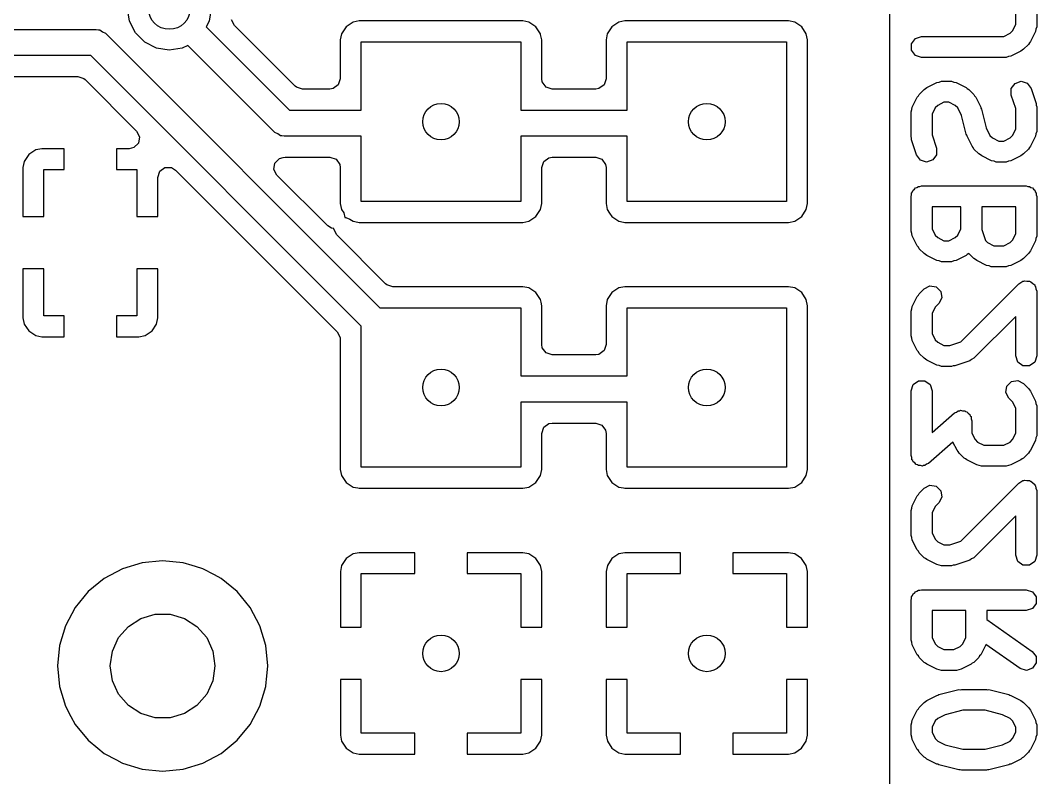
# Model space of a CAD drawing. Extents: x -0.18 to 1.38, y -0.18 to 0.98.
# Drawn here: x 0.9911 to 1.3735, y 0.1538 to 0.4387 of the extents above; entities that cross this region are included whole.
import ezdxf

# ---------------------------------------------------------------- set-up
doc = ezdxf.new("R2010")
doc.units = 0
doc.header["$MEASUREMENT"] = 0
doc.layers.add('BLACK', color=7, linetype='CONTINUOUS')

msp = doc.modelspace()

# ---------------------------------------------------------------- linework, layer by layer
at = {"layer": 'BLACK', "linetype": 'CONTINUOUS'}
for p, q in [((1.31817, 0.72187), (1.31817, 0.07375)), ((1.37351, 0.44367), (1.37351, 0.43617)), ((1.03223, 0.4383), (1.03146, 0.44316)), ((1.06295, 0.44316), (1.06218, 0.4383)), ((1.36564, 0.4371), (1.36564, 0.44274)), ((1.03446, 0.43391), (1.03223, 0.4383)), ((1.06218, 0.4383), (1.06112, 0.43621)), ((1.06112, 0.43621), (1.0924, 0.40492)), ((1.07174, 0.43675), (1.07065, 0.43889)), ((1.08355, 0.42494), (1.07174, 0.43675)), ((1.11372, 0.43624), (1.11197, 0.43363)), ((1.11633, 0.43799), (1.11372, 0.43624)), ((1.11372, 0.43624), (1.11372, 0.43624)), ((1.11863, 0.43844), (1.11633, 0.43799)), ((1.11633, 0.43799), (1.11633, 0.43799)), ((1.18019, 0.43844), (1.11863, 0.43844)), ((1.11863, 0.43844), (1.11863, 0.43844)), ((1.11863, 0.43844), (1.11863, 0.43844)), ((1.18249, 0.43799), (1.18019, 0.43844)), ((1.18019, 0.43844), (1.18019, 0.43844)), ((1.1851, 0.43624), (1.18249, 0.43799)), ((1.18249, 0.43799), (1.18249, 0.43799)), ((1.18249, 0.43799), (1.18249, 0.43799)), ((1.18249, 0.43799), (1.18249, 0.43799)), ((1.18685, 0.43363), (1.1851, 0.43624)), ((1.1851, 0.43624), (1.1851, 0.43624)), ((1.21372, 0.43624), (1.21197, 0.43363)), ((1.21633, 0.43799), (1.21372, 0.43624)), ((1.21372, 0.43624), (1.21372, 0.43624)), ((1.21863, 0.43844), (1.21633, 0.43799)), ((1.21633, 0.43799), (1.21633, 0.43799)), ((1.28019, 0.43844), (1.21863, 0.43844)), ((1.21863, 0.43844), (1.21863, 0.43844)), ((1.21863, 0.43844), (1.21863, 0.43844)), ((1.28249, 0.43799), (1.28019, 0.43844)), ((1.28019, 0.43844), (1.28019, 0.43844)), ((1.2851, 0.43624), (1.28249, 0.43799)), ((1.28249, 0.43799), (1.28249, 0.43799)), ((1.28249, 0.43799), (1.28249, 0.43799)), ((1.28249, 0.43799), (1.28249, 0.43799)), ((1.28685, 0.43363), (1.2851, 0.43624)), ((1.2851, 0.43624), (1.2851, 0.43624)), ((1.36447, 0.43475), (1.36564, 0.4371)), ((1.37351, 0.43617), (1.37323, 0.43531)), ((0.86506, 0.43524), (1.01969, 0.43524)), ((1.01969, 0.43524), (1.02055, 0.43511)), ((1.02055, 0.43511), (1.02073, 0.43512)), ((1.02073, 0.43512), (1.02083, 0.43507)), ((1.02083, 0.43507), (1.02107, 0.43504)), ((1.02107, 0.43504), (1.0221, 0.43438)), ((1.0221, 0.43438), (1.02316, 0.43379)), ((1.02316, 0.43379), (1.12641, 0.33055)), ((1.03795, 0.43042), (1.03446, 0.43391)), ((1.11197, 0.43363), (1.11152, 0.43133)), ((1.11197, 0.43363), (1.11197, 0.43363)), ((1.18689, 0.4334), (1.18685, 0.43363)), ((1.1873, 0.43133), (1.18689, 0.4334)), ((1.21197, 0.43363), (1.21152, 0.43133)), ((1.21197, 0.43363), (1.21197, 0.43363)), ((1.2873, 0.43133), (1.28685, 0.43363)), ((1.32789, 0.43186), (1.33021, 0.43261)), ((1.33021, 0.43261), (1.36115, 0.43261)), ((1.36115, 0.43261), (1.36349, 0.43378)), ((1.36349, 0.43378), (1.36447, 0.43475)), ((1.3731, 0.43441), (1.37122, 0.43066)), ((1.37323, 0.43531), (1.3731, 0.43441)), ((1.04234, 0.42819), (1.03795, 0.43042)), ((1.05416, 0.42925), (1.05207, 0.42819)), ((1.08689, 0.39652), (1.05416, 0.42925)), ((1.11152, 0.43133), (1.11152, 0.43133)), ((1.11152, 0.43133), (1.11152, 0.41671)), ((1.11941, 0.40492), (1.11941, 0.43055)), ((1.11941, 0.43055), (1.17941, 0.43055)), ((1.17941, 0.43055), (1.17941, 0.40492)), ((1.1873, 0.41671), (1.1873, 0.43133)), ((1.1873, 0.43133), (1.1873, 0.43133)), ((1.21152, 0.43133), (1.21152, 0.43133)), ((1.21152, 0.43133), (1.21152, 0.41671)), ((1.21941, 0.40492), (1.21941, 0.43055)), ((1.21941, 0.43055), (1.27941, 0.43055)), ((1.27941, 0.43055), (1.27941, 0.37055)), ((1.2873, 0.36977), (1.2873, 0.43133)), ((1.32646, 0.42989), (1.32789, 0.43186)), ((1.32646, 0.42746), (1.32646, 0.42989)), ((1.37048, 0.42964), (1.36861, 0.42776)), ((1.37077, 0.43021), (1.37048, 0.42964)), ((1.37122, 0.43066), (1.37077, 0.43021)), ((1.01765, 0.42539), (0.85128, 0.42539)), ((1.11941, 0.32363), (1.01765, 0.42539)), ((1.0472, 0.42741), (1.04234, 0.42819)), ((1.05207, 0.42819), (1.0472, 0.42741)), ((1.09453, 0.41396), (1.08355, 0.42494)), ((1.32789, 0.42549), (1.32646, 0.42746)), ((1.33021, 0.42474), (1.32789, 0.42549)), ((1.36208, 0.42474), (1.33021, 0.42474)), ((1.36294, 0.42502), (1.36208, 0.42474)), ((1.36384, 0.42515), (1.36294, 0.42502)), ((1.36759, 0.42703), (1.36384, 0.42515)), ((1.36804, 0.42747), (1.36759, 0.42703)), ((1.36861, 0.42776), (1.36804, 0.42747)), ((0.97991, 0.4175), (1.01276, 0.4175)), ((1.01276, 0.4175), (1.01505, 0.41676)), ((1.01505, 0.41676), (1.01552, 0.41636)), ((1.01552, 0.41636), (1.03485, 0.39703)), ((1.095, 0.41356), (1.09453, 0.41396)), ((1.09729, 0.41281), (1.095, 0.41356)), ((1.10882, 0.41301), (1.10762, 0.41281)), ((1.11077, 0.41442), (1.10882, 0.41301)), ((1.11152, 0.41671), (1.11077, 0.41442)), ((1.18749, 0.41551), (1.1873, 0.41671)), ((1.18891, 0.41356), (1.18749, 0.41551)), ((1.1912, 0.41281), (1.18891, 0.41356)), ((1.20882, 0.41301), (1.20762, 0.41281)), ((1.21077, 0.41442), (1.20882, 0.41301)), ((1.21152, 0.41671), (1.21077, 0.41442)), ((1.33117, 0.41271), (1.33174, 0.413)), ((1.33174, 0.413), (1.33219, 0.41345)), ((1.33219, 0.41345), (1.33594, 0.41532)), ((1.33594, 0.41532), (1.33684, 0.41546)), ((1.33684, 0.41546), (1.3377, 0.41574)), ((1.3377, 0.41574), (1.34145, 0.41574)), ((1.34145, 0.41574), (1.34232, 0.41546)), ((1.34232, 0.41546), (1.34321, 0.41532)), ((1.34321, 0.41532), (1.34696, 0.41345)), ((1.34696, 0.41345), (1.34742, 0.413)), ((1.34742, 0.413), (1.34799, 0.41271)), ((1.36395, 0.41299), (1.36536, 0.41497)), ((1.36397, 0.41056), (1.36395, 0.41299)), ((1.36536, 0.41497), (1.36767, 0.41574)), ((1.36767, 0.41574), (1.36999, 0.415)), ((1.36999, 0.415), (1.37144, 0.41304)), ((1.37144, 0.41304), (1.37331, 0.40742)), ((1.10762, 0.41281), (1.09729, 0.41281)), ((1.20762, 0.41281), (1.1912, 0.41281)), ((1.32668, 0.40606), (1.32856, 0.40981)), ((1.32856, 0.40981), (1.32901, 0.41027)), ((1.32901, 0.41027), (1.3293, 0.41083)), ((1.3293, 0.41083), (1.33117, 0.41271)), ((1.34799, 0.41271), (1.34986, 0.41083)), ((1.34986, 0.41083), (1.35015, 0.41027)), ((1.35015, 0.41027), (1.3506, 0.40981)), ((1.3506, 0.40981), (1.35247, 0.40606)), ((1.36564, 0.40554), (1.36397, 0.41056)), ((1.32655, 0.40516), (1.32668, 0.40606)), ((1.33532, 0.40572), (1.33414, 0.40337)), ((1.33629, 0.40669), (1.33532, 0.40572)), ((1.33863, 0.40786), (1.33629, 0.40669)), ((1.34052, 0.40786), (1.33863, 0.40786)), ((1.34287, 0.40669), (1.34052, 0.40786)), ((1.34384, 0.40572), (1.34287, 0.40669)), ((1.34524, 0.40293), (1.34384, 0.40572)), ((1.35247, 0.40606), (1.35254, 0.40563)), ((1.35254, 0.40563), (1.35277, 0.40526)), ((1.36564, 0.39773), (1.36564, 0.40554)), ((1.37331, 0.40742), (1.37332, 0.40678)), ((1.37332, 0.40678), (1.37351, 0.40618)), ((1.37351, 0.40618), (1.37351, 0.3968)), ((1.0924, 0.40492), (1.11941, 0.40492)), ((1.17941, 0.40492), (1.21941, 0.40492)), ((1.32627, 0.4043), (1.32655, 0.40516)), ((1.32627, 0.39493), (1.32627, 0.4043)), ((1.33414, 0.40337), (1.33414, 0.39557)), ((1.34701, 0.39585), (1.34524, 0.40293)), ((1.35277, 0.40526), (1.35454, 0.39818)), ((1.35454, 0.39818), (1.35594, 0.39538)), ((1.36447, 0.39538), (1.36564, 0.39773)), ((1.03485, 0.39703), (1.03594, 0.39488)), ((1.03594, 0.39488), (1.03557, 0.3925)), ((1.08796, 0.39594), (1.08689, 0.39652)), ((1.08898, 0.39528), (1.08796, 0.39594)), ((1.08923, 0.39524), (1.08898, 0.39528)), ((1.08932, 0.39519), (1.08923, 0.39524)), ((1.0895, 0.3952), (1.08932, 0.39519)), ((1.09037, 0.39508), (1.0895, 0.3952)), ((1.11941, 0.39508), (1.09037, 0.39508)), ((1.11941, 0.37055), (1.11941, 0.39508)), ((1.21941, 0.39508), (1.17941, 0.39508)), ((1.17941, 0.39508), (1.17941, 0.37055)), ((1.21941, 0.37055), (1.21941, 0.39508)), ((1.32647, 0.39432), (1.32627, 0.39493)), ((1.32647, 0.39368), (1.32647, 0.39432)), ((1.33414, 0.39557), (1.33582, 0.39055)), ((1.34724, 0.39548), (1.34701, 0.39585)), ((1.34731, 0.39504), (1.34724, 0.39548)), ((1.34918, 0.39129), (1.34731, 0.39504)), ((1.35594, 0.39538), (1.35691, 0.39441)), ((1.35691, 0.39441), (1.35926, 0.39324)), ((1.36115, 0.39324), (1.36349, 0.39441)), ((1.36349, 0.39441), (1.36447, 0.39538)), ((1.3731, 0.39504), (1.37122, 0.39129)), ((1.37323, 0.39594), (1.3731, 0.39504)), ((1.37351, 0.3968), (1.37323, 0.39594)), ((0.99922, 0.39037), (0.99693, 0.38992)), ((1.00766, 0.39037), (0.99922, 0.39037)), ((1.00766, 0.3825), (1.00766, 0.39037)), ((1.00766, 0.39037), (1.00766, 0.39037)), ((1.03209, 0.39037), (1.02734, 0.39037)), ((1.02734, 0.39037), (1.02734, 0.39037)), ((1.02734, 0.39037), (1.02734, 0.3825)), ((1.03386, 0.3908), (1.03209, 0.39037)), ((1.03557, 0.3925), (1.03386, 0.3908)), ((1.32835, 0.38806), (1.32647, 0.39368)), ((1.33582, 0.39055), (1.33583, 0.38811)), ((1.34963, 0.39084), (1.34918, 0.39129)), ((1.34992, 0.39027), (1.34963, 0.39084)), ((1.35179, 0.38839), (1.34992, 0.39027)), ((1.35926, 0.39324), (1.36115, 0.39324)), ((1.37048, 0.39027), (1.36861, 0.38839)), ((1.37077, 0.39084), (1.37048, 0.39027)), ((1.37122, 0.39129), (1.37077, 0.39084)), ((0.99432, 0.38818), (0.99258, 0.38557)), ((0.99693, 0.38992), (0.99432, 0.38818)), ((0.99432, 0.38818), (0.99432, 0.38818)), ((1.08694, 0.385), (1.08864, 0.3867)), ((1.08864, 0.3867), (1.09007, 0.38711)), ((1.09007, 0.38711), (1.09084, 0.38718)), ((1.09084, 0.38718), (1.09101, 0.38719)), ((1.09101, 0.38719), (1.10762, 0.38719)), ((1.10762, 0.38719), (1.10991, 0.38644)), ((1.10991, 0.38644), (1.11132, 0.38449)), ((1.18805, 0.38558), (1.19, 0.38699)), ((1.19, 0.38699), (1.1912, 0.38719)), ((1.1912, 0.38719), (1.20762, 0.38719)), ((1.20762, 0.38719), (1.20991, 0.38644)), ((1.20991, 0.38644), (1.21132, 0.38449)), ((1.32979, 0.3861), (1.32835, 0.38806)), ((1.33583, 0.38811), (1.33442, 0.38614)), ((1.35236, 0.3881), (1.35179, 0.38839)), ((1.35282, 0.38766), (1.35236, 0.3881)), ((1.35657, 0.38578), (1.35282, 0.38766)), ((1.36759, 0.38766), (1.36384, 0.38578)), ((1.36804, 0.3881), (1.36759, 0.38766)), ((1.36861, 0.38839), (1.36804, 0.3881)), ((0.99258, 0.38557), (0.99213, 0.38328)), ((0.99213, 0.38328), (0.99213, 0.36484)), ((1, 0.36484), (1, 0.3825)), ((1, 0.3825), (1.00766, 0.3825)), ((1.02734, 0.3825), (1.035, 0.3825)), ((1.035, 0.3825), (1.035, 0.36484)), ((1.04362, 0.38188), (1.04557, 0.3833)), ((1.04557, 0.3833), (1.04798, 0.3833)), ((1.04798, 0.3833), (1.04953, 0.38235)), ((1.08656, 0.38262), (1.08694, 0.385)), ((1.08765, 0.38047), (1.08656, 0.38262)), ((1.11132, 0.38449), (1.11152, 0.38329)), ((1.11152, 0.38329), (1.11152, 0.36977)), ((1.1873, 0.38329), (1.18805, 0.38558)), ((1.1873, 0.36977), (1.1873, 0.38329)), ((1.21132, 0.38449), (1.21152, 0.38329)), ((1.21152, 0.38329), (1.21152, 0.36977)), ((1.33211, 0.38537), (1.32979, 0.3861)), ((1.33442, 0.38614), (1.33211, 0.38537)), ((1.35746, 0.38565), (1.35657, 0.38578)), ((1.35833, 0.38537), (1.35746, 0.38565)), ((1.36208, 0.38537), (1.35833, 0.38537)), ((1.36294, 0.38565), (1.36208, 0.38537)), ((1.36384, 0.38578), (1.36294, 0.38565)), ((1.04287, 0.37959), (1.04362, 0.38188)), ((1.04287, 0.36484), (1.04287, 0.37959)), ((1.04953, 0.38235), (1.11037, 0.3215)), ((1.10679, 0.36133), (1.08765, 0.38047)), ((1.32683, 0.37415), (1.32702, 0.37474)), ((1.32702, 0.37474), (1.32752, 0.37511)), ((1.32752, 0.37511), (1.32789, 0.37561)), ((1.32789, 0.37561), (1.32848, 0.37581)), ((1.32848, 0.37581), (1.32899, 0.37617)), ((1.32899, 0.37617), (1.32961, 0.37617)), ((1.32961, 0.37617), (1.33021, 0.37637)), ((1.33021, 0.37637), (1.36958, 0.37637)), ((1.36958, 0.37637), (1.37017, 0.37617)), ((1.37017, 0.37617), (1.37079, 0.37617)), ((1.37079, 0.37617), (1.3713, 0.37581)), ((1.3713, 0.37581), (1.37189, 0.37561)), ((1.37189, 0.37561), (1.37226, 0.37511)), ((1.37226, 0.37511), (1.37276, 0.37474)), ((1.37276, 0.37474), (1.37295, 0.37415)), ((1.32627, 0.37243), (1.32646, 0.37302)), ((1.32627, 0.35931), (1.32627, 0.37243)), ((1.32646, 0.37365), (1.32683, 0.37415)), ((1.32646, 0.37302), (1.32646, 0.37365)), ((1.37295, 0.37415), (1.37332, 0.37365)), ((1.37332, 0.37365), (1.37332, 0.37302)), ((1.37332, 0.37302), (1.37351, 0.37243)), ((1.37351, 0.37243), (1.37351, 0.35743)), ((1.11152, 0.36977), (1.11152, 0.36977)), ((1.11152, 0.36977), (1.11197, 0.36747)), ((1.11197, 0.36747), (1.11197, 0.36747)), ((1.11197, 0.36747), (1.11279, 0.36625)), ((1.17941, 0.37055), (1.11941, 0.37055)), ((1.1851, 0.36486), (1.18685, 0.36747)), ((1.18685, 0.36747), (1.1873, 0.36977)), ((1.21152, 0.36977), (1.21152, 0.36977)), ((1.21152, 0.36977), (1.21197, 0.36747)), ((1.21197, 0.36747), (1.21197, 0.36747)), ((1.21197, 0.36747), (1.21284, 0.36617)), ((1.27941, 0.37055), (1.21941, 0.37055)), ((1.2851, 0.36486), (1.28685, 0.36747)), ((1.28685, 0.36747), (1.2873, 0.36977)), ((1.34502, 0.36849), (1.33414, 0.36849)), ((1.33414, 0.36849), (1.33414, 0.36024)), ((1.34502, 0.36024), (1.34502, 0.36849)), ((1.36564, 0.36849), (1.35289, 0.36849)), ((1.35289, 0.36849), (1.35289, 0.35995)), ((1.36564, 0.35836), (1.36564, 0.36849)), ((0.99213, 0.36484), (1, 0.36484)), ((0.99213, 0.36484), (0.99213, 0.36484)), ((1.035, 0.36484), (1.04287, 0.36484)), ((1.04287, 0.36484), (1.04287, 0.36484)), ((1.11279, 0.36625), (1.11328, 0.36449)), ((1.11328, 0.36449), (1.11356, 0.36454)), ((1.11356, 0.36454), (1.11511, 0.36393)), ((1.11511, 0.36393), (1.11633, 0.36312)), ((1.18249, 0.36312), (1.1851, 0.36486)), ((1.21284, 0.36617), (1.21372, 0.36486)), ((1.21372, 0.36486), (1.21633, 0.36312)), ((1.28249, 0.36312), (1.2851, 0.36486)), ((1.1082, 0.36043), (1.10679, 0.36133)), ((1.10915, 0.3604), (1.1082, 0.36043)), ((1.1091, 0.36008), (1.10915, 0.3604)), ((1.11019, 0.35793), (1.1091, 0.36008)), ((1.11633, 0.36312), (1.11808, 0.36277)), ((1.11808, 0.36277), (1.11863, 0.36266)), ((1.11863, 0.36266), (1.11863, 0.36266)), ((1.11863, 0.36266), (1.11863, 0.36266)), ((1.11863, 0.36266), (1.11863, 0.36266)), ((1.11863, 0.36266), (1.18019, 0.36266)), ((1.18019, 0.36266), (1.18249, 0.36312)), ((1.18019, 0.36266), (1.18019, 0.36266)), ((1.21633, 0.36312), (1.21808, 0.36277)), ((1.21808, 0.36277), (1.21863, 0.36266)), ((1.21863, 0.36266), (1.21863, 0.36266)), ((1.21863, 0.36266), (1.21863, 0.36266)), ((1.21863, 0.36266), (1.21863, 0.36266)), ((1.21863, 0.36266), (1.28019, 0.36266)), ((1.28019, 0.36266), (1.28249, 0.36312)), ((1.28019, 0.36266), (1.28019, 0.36266)), ((1.33414, 0.36024), (1.33532, 0.35789)), ((1.34384, 0.35789), (1.34502, 0.36024)), ((1.35289, 0.35995), (1.35427, 0.35581)), ((1.12854, 0.33959), (1.11019, 0.35793)), ((1.32655, 0.35844), (1.32627, 0.35931)), ((1.32668, 0.35755), (1.32655, 0.35844)), ((1.32856, 0.3538), (1.32668, 0.35755)), ((1.33532, 0.35789), (1.33629, 0.35692)), ((1.33629, 0.35692), (1.33863, 0.35574)), ((1.33863, 0.35574), (1.34052, 0.35574)), ((1.34052, 0.35574), (1.34287, 0.35692)), ((1.34287, 0.35692), (1.34384, 0.35789)), ((1.35427, 0.35581), (1.35503, 0.35504)), ((1.36349, 0.35504), (1.36447, 0.35601)), ((1.36447, 0.35601), (1.36564, 0.35836)), ((1.3731, 0.35567), (1.37122, 0.35192)), ((1.37323, 0.35657), (1.3731, 0.35567)), ((1.37351, 0.35743), (1.37323, 0.35657)), ((1.32901, 0.35334), (1.32856, 0.3538)), ((1.3293, 0.35277), (1.32901, 0.35334)), ((1.33117, 0.3509), (1.3293, 0.35277)), ((1.35503, 0.35504), (1.35738, 0.35387)), ((1.35738, 0.35387), (1.36115, 0.35387)), ((1.36115, 0.35387), (1.36349, 0.35504)), ((1.37122, 0.35192), (1.37077, 0.35147)), ((1.33174, 0.35061), (1.33117, 0.3509)), ((1.33219, 0.35016), (1.33174, 0.35061)), ((1.33594, 0.34829), (1.33219, 0.35016)), ((1.33684, 0.34815), (1.33594, 0.34829)), ((1.3377, 0.34787), (1.33684, 0.34815)), ((1.34232, 0.34815), (1.34145, 0.34787)), ((1.34321, 0.34829), (1.34232, 0.34815)), ((1.34696, 0.35016), (1.34321, 0.34829)), ((1.34742, 0.35061), (1.34696, 0.35016)), ((1.34799, 0.3509), (1.34742, 0.35061)), ((1.34802, 0.35094), (1.34799, 0.3509)), ((1.34804, 0.3509), (1.34802, 0.35094)), ((1.34992, 0.34902), (1.34804, 0.3509)), ((1.35049, 0.34873), (1.34992, 0.34902)), ((1.35094, 0.34829), (1.35049, 0.34873)), ((1.35469, 0.34641), (1.35094, 0.34829)), ((1.36759, 0.34829), (1.36384, 0.34641)), ((1.36804, 0.34873), (1.36759, 0.34829)), ((1.36861, 0.34902), (1.36804, 0.34873)), ((1.37048, 0.3509), (1.36861, 0.34902)), ((1.37077, 0.35147), (1.37048, 0.3509)), ((1, 0.34516), (0.99213, 0.34516)), ((0.99213, 0.34516), (0.99213, 0.34516)), ((0.99213, 0.34516), (0.99213, 0.32672)), ((1, 0.3275), (1, 0.34516)), ((1.04287, 0.34516), (1.035, 0.34516)), ((1.035, 0.34516), (1.035, 0.3275)), ((1.04287, 0.32672), (1.04287, 0.34516)), ((1.34145, 0.34787), (1.3377, 0.34787)), ((1.35559, 0.34628), (1.35469, 0.34641)), ((1.35645, 0.346), (1.35559, 0.34628)), ((1.36208, 0.346), (1.35645, 0.346)), ((1.36294, 0.34628), (1.36208, 0.346)), ((1.36384, 0.34641), (1.36294, 0.34628)), ((1.36761, 0.34001), (1.36836, 0.34055)), ((1.36836, 0.34055), (1.36868, 0.34055)), ((1.36868, 0.34055), (1.36896, 0.3407)), ((1.36896, 0.3407), (1.36987, 0.34055)), ((1.36987, 0.34055), (1.37079, 0.34055)), ((1.37079, 0.34055), (1.37105, 0.34037)), ((1.37105, 0.34037), (1.37136, 0.34032)), ((1.37136, 0.34032), (1.37201, 0.33966)), ((1.129, 0.33919), (1.12854, 0.33959)), ((1.13129, 0.33844), (1.129, 0.33919)), ((1.18019, 0.33844), (1.13129, 0.33844)), ((1.18249, 0.33799), (1.18019, 0.33844)), ((1.18019, 0.33844), (1.18019, 0.33844)), ((1.18019, 0.33844), (1.18019, 0.33844)), ((1.1851, 0.33624), (1.18249, 0.33799)), ((1.18249, 0.33799), (1.18249, 0.33799)), ((1.18249, 0.33799), (1.18249, 0.33799)), ((1.18249, 0.33799), (1.18249, 0.33799)), ((1.21633, 0.33799), (1.21372, 0.33624)), ((1.21863, 0.33844), (1.21633, 0.33799)), ((1.21633, 0.33799), (1.21633, 0.33799)), ((1.28019, 0.33844), (1.21863, 0.33844)), ((1.21863, 0.33844), (1.21863, 0.33844)), ((1.21863, 0.33844), (1.21863, 0.33844)), ((1.28249, 0.33799), (1.28019, 0.33844)), ((1.28019, 0.33844), (1.28019, 0.33844)), ((1.2851, 0.33624), (1.28249, 0.33799)), ((1.28249, 0.33799), (1.28249, 0.33799)), ((1.28249, 0.33799), (1.28249, 0.33799)), ((1.28249, 0.33799), (1.28249, 0.33799)), ((1.3293, 0.33584), (1.33117, 0.33772)), ((1.33117, 0.33772), (1.33334, 0.33882)), ((1.33334, 0.33882), (1.33574, 0.33844)), ((1.33574, 0.33844), (1.33746, 0.33672)), ((1.33746, 0.33672), (1.33784, 0.33432)), ((1.34495, 0.31775), (1.36679, 0.33959)), ((1.36679, 0.33959), (1.36761, 0.34001)), ((1.37201, 0.33966), (1.37276, 0.33912)), ((1.37276, 0.33912), (1.37286, 0.33882)), ((1.37286, 0.33882), (1.37308, 0.3386)), ((1.37308, 0.3386), (1.37323, 0.33769)), ((1.37323, 0.33769), (1.37351, 0.33681)), ((1.37351, 0.33681), (1.37351, 0.31244)), ((1.18685, 0.33363), (1.1851, 0.33624)), ((1.1851, 0.33624), (1.1851, 0.33624)), ((1.18704, 0.33267), (1.18685, 0.33363)), ((1.1873, 0.33133), (1.18704, 0.33267)), ((1.21197, 0.33363), (1.21152, 0.33133)), ((1.21372, 0.33624), (1.21197, 0.33363)), ((1.21197, 0.33363), (1.21197, 0.33363)), ((1.21372, 0.33624), (1.21372, 0.33624)), ((1.28685, 0.33363), (1.2851, 0.33624)), ((1.2851, 0.33624), (1.2851, 0.33624)), ((1.2873, 0.33133), (1.28685, 0.33363)), ((1.32668, 0.33107), (1.32856, 0.33482)), ((1.32856, 0.33482), (1.32901, 0.33527)), ((1.32901, 0.33527), (1.3293, 0.33584)), ((1.33784, 0.33432), (1.33674, 0.33215)), ((1.12641, 0.33055), (1.17941, 0.33055)), ((1.17941, 0.33055), (1.17941, 0.30492)), ((1.1873, 0.31671), (1.1873, 0.33133)), ((1.1873, 0.33133), (1.1873, 0.33133)), ((1.21152, 0.33133), (1.21152, 0.33133)), ((1.21152, 0.33133), (1.21152, 0.31671)), ((1.21941, 0.30492), (1.21941, 0.33055)), ((1.21941, 0.33055), (1.27941, 0.33055)), ((1.27941, 0.33055), (1.27941, 0.27055)), ((1.2873, 0.26977), (1.2873, 0.33133)), ((1.32627, 0.32931), (1.32655, 0.33017)), ((1.32627, 0.31994), (1.32627, 0.32931)), ((1.32655, 0.33017), (1.32668, 0.33107)), ((1.33532, 0.33073), (1.33414, 0.32838)), ((1.33674, 0.33215), (1.33532, 0.33073)), ((0.99213, 0.32672), (0.99258, 0.32443)), ((1.00766, 0.3275), (1, 0.3275)), ((1.00766, 0.31963), (1.00766, 0.3275)), ((1.035, 0.3275), (1.02734, 0.3275)), ((1.02734, 0.3275), (1.02734, 0.31963)), ((1.04242, 0.32443), (1.04287, 0.32672)), ((1.04287, 0.32672), (1.04287, 0.32672)), ((1.33414, 0.32838), (1.33414, 0.32087)), ((1.36564, 0.3273), (1.34986, 0.31153)), ((1.36564, 0.31244), (1.36564, 0.3273)), ((0.99258, 0.32443), (0.99432, 0.32182)), ((0.99432, 0.32182), (0.99432, 0.32182)), ((0.99432, 0.32182), (0.99693, 0.32008)), ((1.03807, 0.32008), (1.04068, 0.32182)), ((1.04068, 0.32182), (1.04242, 0.32443)), ((1.04068, 0.32182), (1.04068, 0.32182)), ((1.11037, 0.3215), (1.11147, 0.31936)), ((1.11941, 0.27055), (1.11941, 0.32363)), ((0.99693, 0.32008), (0.99922, 0.31963)), ((0.99922, 0.31963), (0.99923, 0.31963)), ((0.99923, 0.31963), (1.00766, 0.31963)), ((1.00766, 0.31963), (1.00766, 0.31963)), ((1.02734, 0.31963), (1.02734, 0.31963)), ((1.02734, 0.31963), (1.03578, 0.31963)), ((1.03578, 0.31963), (1.03807, 0.32008)), ((1.03578, 0.31963), (1.03578, 0.31963)), ((1.11147, 0.31936), (1.11152, 0.31875)), ((1.11152, 0.31875), (1.11152, 0.26977)), ((1.32655, 0.31907), (1.32627, 0.31994)), ((1.32668, 0.31818), (1.32655, 0.31907)), ((1.32856, 0.31443), (1.32668, 0.31818)), ((1.33414, 0.32087), (1.33532, 0.31852)), ((1.33532, 0.31852), (1.33629, 0.31755)), ((1.33629, 0.31755), (1.33863, 0.31637)), ((1.34082, 0.31637), (1.34495, 0.31775)), ((1.18749, 0.31551), (1.1873, 0.31671)), ((1.18891, 0.31356), (1.18749, 0.31551)), ((1.1912, 0.31282), (1.18891, 0.31356)), ((1.21077, 0.31442), (1.20882, 0.31301)), ((1.21152, 0.31671), (1.21077, 0.31442)), ((1.32901, 0.31397), (1.32856, 0.31443)), ((1.3293, 0.3134), (1.32901, 0.31397)), ((1.33863, 0.31637), (1.34082, 0.31637)), ((1.20762, 0.31282), (1.1912, 0.31282)), ((1.20882, 0.31301), (1.20762, 0.31282)), ((1.33117, 0.31153), (1.3293, 0.3134)), ((1.33174, 0.31124), (1.33117, 0.31153)), ((1.33219, 0.31079), (1.33174, 0.31124)), ((1.33594, 0.30892), (1.33219, 0.31079)), ((1.34832, 0.31058), (1.3427, 0.3087)), ((1.34905, 0.31112), (1.34832, 0.31058)), ((1.34986, 0.31153), (1.34905, 0.31112)), ((1.36639, 0.31012), (1.36564, 0.31244)), ((1.36836, 0.30869), (1.36639, 0.31012)), ((1.37276, 0.31012), (1.37079, 0.30869)), ((1.37351, 0.31244), (1.37276, 0.31012)), ((1.33684, 0.30878), (1.33594, 0.30892)), ((1.3377, 0.3085), (1.33684, 0.30878)), ((1.34145, 0.3085), (1.3377, 0.3085)), ((1.34206, 0.3087), (1.34145, 0.3085)), ((1.3427, 0.3087), (1.34206, 0.3087)), ((1.37079, 0.30869), (1.36836, 0.30869)), ((1.17941, 0.30492), (1.21941, 0.30492)), ((1.32702, 0.30163), (1.32899, 0.30306)), ((1.32899, 0.30306), (1.33142, 0.30306)), ((1.33142, 0.30306), (1.33339, 0.30163)), ((1.36232, 0.3011), (1.36404, 0.30282)), ((1.36404, 0.30282), (1.36644, 0.3032)), ((1.36644, 0.3032), (1.36861, 0.3021)), ((1.36861, 0.3021), (1.37048, 0.30022)), ((1.32627, 0.29931), (1.32702, 0.30163)), ((1.32627, 0.27494), (1.32627, 0.29931)), ((1.33339, 0.30163), (1.33414, 0.29931)), ((1.33414, 0.29931), (1.33414, 0.28362)), ((1.36194, 0.2987), (1.36232, 0.3011)), ((1.36304, 0.29653), (1.36194, 0.2987)), ((1.37048, 0.30022), (1.37077, 0.29965)), ((1.37077, 0.29965), (1.37122, 0.2992)), ((1.37122, 0.2992), (1.3731, 0.29545)), ((1.21941, 0.29508), (1.17941, 0.29508)), ((1.17941, 0.29508), (1.17941, 0.27055)), ((1.21941, 0.27055), (1.21941, 0.29508)), ((1.36447, 0.29511), (1.36304, 0.29653)), ((1.36564, 0.29276), (1.36447, 0.29511)), ((1.3731, 0.29545), (1.37323, 0.29455)), ((1.37323, 0.29455), (1.37351, 0.29369)), ((1.33414, 0.28362), (1.34261, 0.29103)), ((1.34261, 0.29103), (1.34334, 0.29134)), ((1.34334, 0.29134), (1.34399, 0.29181)), ((1.34399, 0.29181), (1.34444, 0.29181)), ((1.34444, 0.29181), (1.34485, 0.29199)), ((1.34485, 0.29199), (1.34562, 0.29181)), ((1.34562, 0.29181), (1.34642, 0.29181)), ((1.34642, 0.29181), (1.34678, 0.29155)), ((1.34678, 0.29155), (1.34722, 0.29145)), ((1.34722, 0.29145), (1.34774, 0.29085)), ((1.34774, 0.29085), (1.34839, 0.29038)), ((1.36564, 0.28337), (1.36564, 0.29276)), ((1.37351, 0.29369), (1.37351, 0.28244)), ((1.18805, 0.28558), (1.19, 0.28699)), ((1.19, 0.28699), (1.1912, 0.28719)), ((1.1912, 0.28719), (1.20762, 0.28719)), ((1.20762, 0.28719), (1.20991, 0.28644)), ((1.34839, 0.29038), (1.34853, 0.28995)), ((1.34853, 0.28995), (1.34882, 0.28962)), ((1.34882, 0.28962), (1.34889, 0.28882)), ((1.34889, 0.28882), (1.34914, 0.28807)), ((1.34914, 0.28807), (1.34914, 0.28337)), ((1.1873, 0.28329), (1.18805, 0.28558)), ((1.1873, 0.26977), (1.1873, 0.28329)), ((1.20991, 0.28644), (1.21132, 0.28449)), ((1.21132, 0.28449), (1.21152, 0.28329)), ((1.21152, 0.28329), (1.21152, 0.26977)), ((1.34914, 0.28337), (1.35031, 0.28102)), ((1.36447, 0.28102), (1.36564, 0.28337)), ((1.342, 0.28003), (1.3328, 0.27198)), ((1.34356, 0.27693), (1.342, 0.28003)), ((1.35031, 0.28102), (1.35129, 0.28005)), ((1.35129, 0.28005), (1.35363, 0.27888)), ((1.36115, 0.27888), (1.36349, 0.28005)), ((1.36349, 0.28005), (1.36447, 0.28102)), ((1.3731, 0.28068), (1.37122, 0.27693)), ((1.37323, 0.28158), (1.3731, 0.28068)), ((1.37351, 0.28244), (1.37323, 0.28158)), ((1.344, 0.27648), (1.34356, 0.27693)), ((1.34429, 0.27591), (1.344, 0.27648)), ((1.34617, 0.27403), (1.34429, 0.27591)), ((1.35363, 0.27888), (1.36115, 0.27888)), ((1.37048, 0.27591), (1.36861, 0.27403)), ((1.37077, 0.27648), (1.37048, 0.27591)), ((1.37122, 0.27693), (1.37077, 0.27648)), ((1.32651, 0.27419), (1.32627, 0.27494)), ((1.32659, 0.27339), (1.32651, 0.27419)), ((1.32688, 0.27305), (1.32659, 0.27339)), ((1.32702, 0.27263), (1.32688, 0.27305)), ((1.32766, 0.27216), (1.32702, 0.27263)), ((1.32819, 0.27156), (1.32766, 0.27216)), ((1.32863, 0.27146), (1.32819, 0.27156)), ((1.33207, 0.27167), (1.33142, 0.2712)), ((1.3328, 0.27198), (1.33207, 0.27167)), ((1.34674, 0.27374), (1.34617, 0.27403)), ((1.34719, 0.2733), (1.34674, 0.27374)), ((1.35094, 0.27142), (1.34719, 0.2733)), ((1.36759, 0.2733), (1.36384, 0.27142)), ((1.36804, 0.27374), (1.36759, 0.2733)), ((1.36861, 0.27403), (1.36804, 0.27374)), ((1.11152, 0.26977), (1.11152, 0.26977)), ((1.11152, 0.26977), (1.11197, 0.26747)), ((1.17941, 0.27055), (1.11941, 0.27055)), ((1.18685, 0.26747), (1.1873, 0.26977)), ((1.21152, 0.26977), (1.21152, 0.26977)), ((1.21152, 0.26977), (1.21197, 0.26747)), ((1.27941, 0.27055), (1.21941, 0.27055)), ((1.28685, 0.26747), (1.2873, 0.26977)), ((1.32899, 0.2712), (1.32863, 0.27146)), ((1.32978, 0.2712), (1.32899, 0.2712)), ((1.33056, 0.27102), (1.32978, 0.2712)), ((1.33097, 0.2712), (1.33056, 0.27102)), ((1.33142, 0.2712), (1.33097, 0.2712)), ((1.35184, 0.27128), (1.35094, 0.27142)), ((1.3527, 0.271), (1.35184, 0.27128)), ((1.36208, 0.271), (1.3527, 0.271)), ((1.36294, 0.27128), (1.36208, 0.271)), ((1.36384, 0.27142), (1.36294, 0.27128)), ((1.11197, 0.26747), (1.11197, 0.26747)), ((1.11197, 0.26747), (1.11372, 0.26486)), ((1.11372, 0.26486), (1.11372, 0.26486)), ((1.11372, 0.26486), (1.11633, 0.26311)), ((1.18249, 0.26311), (1.1851, 0.26486)), ((1.1851, 0.26486), (1.18685, 0.26747)), ((1.21197, 0.26747), (1.21197, 0.26747)), ((1.21197, 0.26747), (1.21372, 0.26486)), ((1.21372, 0.26486), (1.21372, 0.26486)), ((1.21372, 0.26486), (1.21633, 0.26311)), ((1.28249, 0.26311), (1.2851, 0.26486)), ((1.2851, 0.26486), (1.28685, 0.26747)), ((1.34495, 0.24276), (1.36679, 0.2646)), ((1.36679, 0.2646), (1.36761, 0.26502)), ((1.36761, 0.26502), (1.36836, 0.26556)), ((1.36836, 0.26556), (1.36868, 0.26556)), ((1.36868, 0.26556), (1.36896, 0.26571)), ((1.36896, 0.26571), (1.36987, 0.26556)), ((1.36987, 0.26556), (1.37079, 0.26556)), ((1.37079, 0.26556), (1.37105, 0.26538)), ((1.37105, 0.26538), (1.37136, 0.26533)), ((1.37136, 0.26533), (1.37201, 0.26467)), ((1.37201, 0.26467), (1.37276, 0.26413)), ((1.37276, 0.26413), (1.37286, 0.26383)), ((1.11633, 0.26311), (1.11808, 0.26277)), ((1.11808, 0.26277), (1.11863, 0.26266)), ((1.11863, 0.26266), (1.11863, 0.26266)), ((1.11863, 0.26266), (1.11863, 0.26266)), ((1.11863, 0.26266), (1.11863, 0.26266)), ((1.11863, 0.26266), (1.18019, 0.26266)), ((1.18019, 0.26266), (1.18249, 0.26311)), ((1.18019, 0.26266), (1.18019, 0.26266)), ((1.21633, 0.26311), (1.21808, 0.26277)), ((1.21808, 0.26277), (1.21863, 0.26266)), ((1.21863, 0.26266), (1.21863, 0.26266)), ((1.21863, 0.26266), (1.21863, 0.26266)), ((1.21863, 0.26266), (1.21863, 0.26266)), ((1.21863, 0.26266), (1.28019, 0.26266)), ((1.28019, 0.26266), (1.28249, 0.26311)), ((1.28019, 0.26266), (1.28019, 0.26266)), ((1.32856, 0.25983), (1.32901, 0.26028)), ((1.32901, 0.26028), (1.3293, 0.26085)), ((1.3293, 0.26085), (1.33117, 0.26273)), ((1.33117, 0.26273), (1.33334, 0.26383)), ((1.33334, 0.26383), (1.33574, 0.26345)), ((1.33574, 0.26345), (1.33746, 0.26173)), ((1.33746, 0.26173), (1.33784, 0.25933)), ((1.37286, 0.26383), (1.37308, 0.26361)), ((1.37308, 0.26361), (1.37323, 0.2627)), ((1.37323, 0.2627), (1.37351, 0.26182)), ((1.37351, 0.26182), (1.37351, 0.23745)), ((1.32668, 0.25608), (1.32856, 0.25983)), ((1.33674, 0.25716), (1.33532, 0.25574)), ((1.33784, 0.25933), (1.33674, 0.25716)), ((1.32627, 0.25432), (1.32655, 0.25518)), ((1.32627, 0.24495), (1.32627, 0.25432)), ((1.32655, 0.25518), (1.32668, 0.25608)), ((1.33532, 0.25574), (1.33414, 0.25339)), ((1.33414, 0.25339), (1.33414, 0.24588)), ((1.36564, 0.25231), (1.34986, 0.23654)), ((1.36564, 0.23745), (1.36564, 0.25231)), ((1.32655, 0.24408), (1.32627, 0.24495)), ((1.33414, 0.24588), (1.33532, 0.24353)), ((1.32668, 0.24319), (1.32655, 0.24408)), ((1.32856, 0.23944), (1.32668, 0.24319)), ((1.33532, 0.24353), (1.33629, 0.24256)), ((1.33629, 0.24256), (1.33863, 0.24138)), ((1.33863, 0.24138), (1.34082, 0.24138)), ((1.34082, 0.24138), (1.34495, 0.24276)), ((1.11634, 0.23797), (1.11373, 0.23623)), ((1.11863, 0.23842), (1.11634, 0.23797)), ((1.13957, 0.23842), (1.11863, 0.23842)), ((1.13957, 0.23055), (1.13957, 0.23842)), ((1.13957, 0.23842), (1.13957, 0.23842)), ((1.18019, 0.23842), (1.15925, 0.23842)), ((1.15925, 0.23842), (1.15925, 0.23055)), ((1.18248, 0.23797), (1.18019, 0.23842)), ((1.18509, 0.23623), (1.18248, 0.23797)), ((1.21634, 0.23797), (1.21373, 0.23623)), ((1.21863, 0.23842), (1.21634, 0.23797)), ((1.23957, 0.23842), (1.21863, 0.23842)), ((1.23957, 0.23055), (1.23957, 0.23842)), ((1.23957, 0.23842), (1.23957, 0.23842)), ((1.28019, 0.23842), (1.25925, 0.23842)), ((1.25925, 0.23842), (1.25925, 0.23055)), ((1.28248, 0.23797), (1.28019, 0.23842)), ((1.28509, 0.23623), (1.28248, 0.23797)), ((1.32901, 0.23898), (1.32856, 0.23944)), ((1.3293, 0.23841), (1.32901, 0.23898)), ((1.33117, 0.23654), (1.3293, 0.23841)), ((1.36639, 0.23513), (1.36564, 0.23745)), ((1.37351, 0.23745), (1.37276, 0.23513)), ((1.03696, 0.23465), (1.02954, 0.23239)), ((1.04468, 0.23541), (1.03696, 0.23465)), ((1.03696, 0.23465), (1.03696, 0.23465)), ((1.04469, 0.23541), (1.04468, 0.23541)), ((1.05241, 0.23465), (1.04469, 0.23541)), ((1.05578, 0.23362), (1.05241, 0.23465)), ((1.05241, 0.23465), (1.05241, 0.23465)), ((1.05702, 0.23325), (1.05578, 0.23362)), ((1.05983, 0.23239), (1.05702, 0.23325)), ((1.11199, 0.23362), (1.11154, 0.23133)), ((1.11373, 0.23623), (1.11199, 0.23362)), ((1.11373, 0.23623), (1.11373, 0.23623)), ((1.18683, 0.23362), (1.18509, 0.23623)), ((1.18509, 0.23623), (1.18509, 0.23623)), ((1.18728, 0.23133), (1.18683, 0.23362)), ((1.21199, 0.23362), (1.21154, 0.23133)), ((1.21373, 0.23623), (1.21199, 0.23362)), ((1.21373, 0.23623), (1.21373, 0.23623)), ((1.28683, 0.23362), (1.28509, 0.23623)), ((1.28509, 0.23623), (1.28509, 0.23623)), ((1.28728, 0.23133), (1.28683, 0.23362)), ((1.33174, 0.23625), (1.33117, 0.23654)), ((1.33219, 0.2358), (1.33174, 0.23625)), ((1.33594, 0.23392), (1.33219, 0.2358)), ((1.33684, 0.23379), (1.33594, 0.23392)), ((1.3377, 0.23351), (1.33684, 0.23379)), ((1.34145, 0.23351), (1.3377, 0.23351)), ((1.34206, 0.23371), (1.34145, 0.23351)), ((1.3427, 0.23371), (1.34206, 0.23371)), ((1.34832, 0.23559), (1.3427, 0.23371)), ((1.34905, 0.23613), (1.34832, 0.23559)), ((1.34986, 0.23654), (1.34905, 0.23613)), ((1.36836, 0.2337), (1.36639, 0.23513)), ((1.37079, 0.2337), (1.36836, 0.2337)), ((1.37276, 0.23513), (1.37079, 0.2337)), ((1.02954, 0.23239), (1.0227, 0.22874)), ((1.02954, 0.23239), (1.02954, 0.23239)), ((1.06417, 0.23008), (1.05983, 0.23239)), ((1.05983, 0.23239), (1.05983, 0.23239)), ((1.06667, 0.22874), (1.06417, 0.23008)), ((1.11154, 0.23133), (1.11154, 0.23133)), ((1.11154, 0.23133), (1.11154, 0.21039)), ((1.11941, 0.21039), (1.11941, 0.23055)), ((1.11941, 0.23055), (1.13957, 0.23055)), ((1.15925, 0.23055), (1.17941, 0.23055)), ((1.17941, 0.23055), (1.17941, 0.21039)), ((1.18728, 0.21039), (1.18728, 0.23133)), ((1.18728, 0.23133), (1.18728, 0.23133)), ((1.21154, 0.23133), (1.21154, 0.21039)), ((1.21941, 0.21039), (1.21941, 0.23055)), ((1.21941, 0.23055), (1.23957, 0.23055)), ((1.25925, 0.23055), (1.27941, 0.23055)), ((1.27941, 0.23055), (1.27941, 0.21039)), ((1.28728, 0.21039), (1.28728, 0.23133)), ((1.28728, 0.23133), (1.28728, 0.23133)), ((1.0227, 0.22874), (1.0167, 0.22381)), ((1.0227, 0.22874), (1.0227, 0.22874)), ((1.07267, 0.22381), (1.06667, 0.22874)), ((1.06667, 0.22874), (1.06667, 0.22874)), ((1.06667, 0.22874), (1.06667, 0.22874)), ((1.0167, 0.22381), (1.01178, 0.21782)), ((1.0167, 0.22381), (1.0167, 0.22381)), ((1.07758, 0.21784), (1.07267, 0.22381)), ((1.07267, 0.22381), (1.07267, 0.22381)), ((1.32646, 0.22179), (1.32683, 0.22229)), ((1.32646, 0.22117), (1.32646, 0.22179)), ((1.32683, 0.22229), (1.32702, 0.22289)), ((1.32702, 0.22289), (1.32752, 0.22325)), ((1.32752, 0.22325), (1.32789, 0.22376)), ((1.32789, 0.22376), (1.32848, 0.22395)), ((1.32848, 0.22395), (1.32899, 0.22432)), ((1.32899, 0.22432), (1.32961, 0.22432)), ((1.32961, 0.22432), (1.33021, 0.22451)), ((1.33021, 0.22451), (1.36958, 0.22451)), ((1.36958, 0.22451), (1.37189, 0.22376)), ((1.37189, 0.22376), (1.37332, 0.22179)), ((1.37332, 0.22179), (1.37332, 0.21936)), ((1.32627, 0.22057), (1.32646, 0.22117)), ((1.32627, 0.20558), (1.32627, 0.22057)), ((1.37332, 0.21936), (1.37189, 0.21739)), ((1.01178, 0.21782), (1.00812, 0.21097)), ((1.01178, 0.21782), (1.01178, 0.21782)), ((1.03651, 0.21373), (1.04188, 0.21531)), ((1.04188, 0.21531), (1.04749, 0.21531)), ((1.04749, 0.21531), (1.05286, 0.21373)), ((1.07759, 0.21782), (1.07758, 0.21784)), ((1.08125, 0.21097), (1.07759, 0.21782)), ((1.34689, 0.21664), (1.33414, 0.21664)), ((1.33414, 0.21664), (1.33414, 0.2065)), ((1.34689, 0.2065), (1.34689, 0.21664)), ((1.36958, 0.21664), (1.35476, 0.21664)), ((1.35476, 0.21664), (1.35476, 0.21325)), ((1.37189, 0.21739), (1.36958, 0.21664)), ((1.00812, 0.21097), (1.00587, 0.20355)), ((1.00812, 0.21097), (1.00812, 0.21097)), ((1.02812, 0.20647), (1.03179, 0.2107)), ((1.03179, 0.2107), (1.03651, 0.21373)), ((1.05286, 0.21373), (1.05758, 0.2107)), ((1.05758, 0.2107), (1.06125, 0.20647)), ((1.0835, 0.20355), (1.08125, 0.21097)), ((1.11154, 0.21039), (1.11154, 0.21039)), ((1.11154, 0.21039), (1.11941, 0.21039)), ((1.17941, 0.21039), (1.18728, 0.21039)), ((1.18728, 0.21039), (1.18728, 0.21039)), ((1.21154, 0.21039), (1.21154, 0.21039)), ((1.21154, 0.21039), (1.21941, 0.21039)), ((1.27941, 0.21039), (1.28728, 0.21039)), ((1.28728, 0.21039), (1.28728, 0.21039)), ((1.35476, 0.21325), (1.37183, 0.2013)), ((1.33414, 0.2065), (1.33532, 0.20416)), ((1.34572, 0.20416), (1.34689, 0.2065)), ((1.00587, 0.20355), (1.0051, 0.19583)), ((1.00587, 0.20355), (1.00587, 0.20355)), ((1.0258, 0.20137), (1.02812, 0.20647)), ((1.06125, 0.20647), (1.06357, 0.20137)), ((1.08427, 0.19583), (1.0835, 0.20355)), ((1.0835, 0.20355), (1.0835, 0.20355)), ((1.0835, 0.20355), (1.0835, 0.20355)), ((1.32655, 0.20471), (1.32627, 0.20558)), ((1.32668, 0.20381), (1.32655, 0.20471)), ((1.32856, 0.20006), (1.32668, 0.20381)), ((1.33532, 0.20416), (1.33629, 0.20319)), ((1.33629, 0.20319), (1.33863, 0.20201)), ((1.3424, 0.20201), (1.34475, 0.20319)), ((1.34475, 0.20319), (1.34572, 0.20416)), ((1.35435, 0.20381), (1.35247, 0.20006)), ((1.35436, 0.20392), (1.35435, 0.20381)), ((1.36732, 0.19485), (1.35436, 0.20392)), ((1.025, 0.19583), (1.0258, 0.20137)), ((1.06357, 0.20137), (1.06437, 0.19583)), ((1.32901, 0.19961), (1.32856, 0.20006)), ((1.3293, 0.19904), (1.32901, 0.19961)), ((1.33117, 0.19717), (1.3293, 0.19904)), ((1.33863, 0.20201), (1.3424, 0.20201)), ((1.35174, 0.19904), (1.34986, 0.19717)), ((1.35203, 0.19961), (1.35174, 0.19904)), ((1.35247, 0.20006), (1.35203, 0.19961)), ((1.37183, 0.2013), (1.3733, 0.19936)), ((1.3733, 0.19936), (1.37334, 0.19693)), ((1.0051, 0.19583), (1.0051, 0.19583)), ((1.0051, 0.19583), (1.00587, 0.1881)), ((1.0258, 0.19028), (1.025, 0.19583)), ((1.06437, 0.19583), (1.06357, 0.19028)), ((1.08376, 0.19071), (1.08427, 0.19583)), ((1.08427, 0.19583), (1.08427, 0.19583)), ((1.33174, 0.19688), (1.33117, 0.19717)), ((1.33219, 0.19643), (1.33174, 0.19688)), ((1.33594, 0.19456), (1.33219, 0.19643)), ((1.34884, 0.19643), (1.34509, 0.19456)), ((1.34929, 0.19688), (1.34884, 0.19643)), ((1.34986, 0.19717), (1.34929, 0.19688)), ((1.37334, 0.19693), (1.37195, 0.19493)), ((1.33684, 0.19442), (1.33594, 0.19456)), ((1.3377, 0.19414), (1.33684, 0.19442)), ((1.34333, 0.19414), (1.3377, 0.19414)), ((1.34419, 0.19442), (1.34333, 0.19414)), ((1.34509, 0.19456), (1.34419, 0.19442)), ((1.36964, 0.19414), (1.36732, 0.19485)), ((1.37195, 0.19493), (1.36964, 0.19414)), ((1.00587, 0.1881), (1.00587, 0.1881)), ((1.00587, 0.1881), (1.00812, 0.18068)), ((1.02812, 0.18518), (1.0258, 0.19028)), ((1.06357, 0.19028), (1.06125, 0.18518)), ((1.08125, 0.18068), (1.0835, 0.1881)), ((1.0835, 0.1881), (1.08367, 0.18977)), ((1.08367, 0.18977), (1.08376, 0.19071)), ((1.11941, 0.19071), (1.11154, 0.19071)), ((1.11154, 0.19071), (1.11154, 0.19071)), ((1.11154, 0.19071), (1.11154, 0.16978)), ((1.11941, 0.17055), (1.11941, 0.19071)), ((1.18728, 0.19071), (1.17941, 0.19071)), ((1.17941, 0.19071), (1.17941, 0.17055)), ((1.18728, 0.16978), (1.18728, 0.19071)), ((1.18728, 0.19071), (1.18728, 0.19071)), ((1.21941, 0.19071), (1.21154, 0.19071)), ((1.21154, 0.19071), (1.21154, 0.16978)), ((1.21941, 0.17055), (1.21941, 0.19071)), ((1.28728, 0.19071), (1.27941, 0.19071)), ((1.27941, 0.19071), (1.27941, 0.17055)), ((1.28728, 0.16978), (1.28728, 0.19071)), ((1.03179, 0.18095), (1.02812, 0.18518)), ((1.06125, 0.18518), (1.05758, 0.18095)), ((1.33219, 0.18285), (1.33594, 0.18473)), ((1.33594, 0.18473), (1.33638, 0.18479)), ((1.33638, 0.18479), (1.33675, 0.18502)), ((1.33675, 0.18502), (1.34425, 0.1869)), ((1.34425, 0.1869), (1.34474, 0.18686)), ((1.34474, 0.18686), (1.3452, 0.18701)), ((1.3452, 0.18701), (1.35458, 0.18701)), ((1.35458, 0.18701), (1.35504, 0.18686)), ((1.35504, 0.18686), (1.35553, 0.1869)), ((1.35553, 0.1869), (1.36303, 0.18502)), ((1.36303, 0.18502), (1.3634, 0.18479)), ((1.3634, 0.18479), (1.36384, 0.18473)), ((1.36384, 0.18473), (1.36759, 0.18285)), ((1.00812, 0.18068), (1.00812, 0.18068)), ((1.00812, 0.18068), (1.01019, 0.17679)), ((1.03651, 0.17792), (1.03179, 0.18095)), ((1.05758, 0.18095), (1.05286, 0.17792)), ((1.07759, 0.17384), (1.08125, 0.18068)), ((1.32901, 0.17967), (1.3293, 0.18024)), ((1.3293, 0.18024), (1.33117, 0.18211)), ((1.33117, 0.18211), (1.33174, 0.1824)), ((1.33174, 0.1824), (1.33219, 0.18285)), ((1.36759, 0.18285), (1.36804, 0.1824)), ((1.36804, 0.1824), (1.36861, 0.18211)), ((1.36861, 0.18211), (1.37048, 0.18024)), ((1.37048, 0.18024), (1.37077, 0.17967)), ((1.01019, 0.17679), (1.01178, 0.17384)), ((1.04188, 0.17634), (1.03651, 0.17792)), ((1.04749, 0.17634), (1.04188, 0.17634)), ((1.05286, 0.17792), (1.04749, 0.17634)), ((1.32668, 0.17547), (1.32856, 0.17922)), ((1.32856, 0.17922), (1.32901, 0.17967)), ((1.33629, 0.17609), (1.33532, 0.17512)), ((1.33908, 0.17749), (1.33629, 0.17609)), ((1.34569, 0.17914), (1.33908, 0.17749)), ((1.35409, 0.17914), (1.34569, 0.17914)), ((1.3607, 0.17749), (1.35409, 0.17914)), ((1.36349, 0.17609), (1.3607, 0.17749)), ((1.36447, 0.17512), (1.36349, 0.17609)), ((1.37077, 0.17967), (1.37122, 0.17922)), ((1.37122, 0.17922), (1.3731, 0.17547)), ((1.01178, 0.17384), (1.01178, 0.17384)), ((1.01178, 0.17384), (1.01178, 0.17384)), ((1.01178, 0.17384), (1.0167, 0.16784)), ((1.07267, 0.16784), (1.07759, 0.17384)), ((1.32627, 0.1737), (1.32655, 0.17457)), ((1.32627, 0.16995), (1.32627, 0.1737)), ((1.32655, 0.17457), (1.32668, 0.17547)), ((1.33532, 0.17512), (1.33414, 0.17278)), ((1.33414, 0.17278), (1.33414, 0.17088)), ((1.36564, 0.17278), (1.36447, 0.17512)), ((1.36564, 0.17088), (1.36564, 0.17278)), ((1.3731, 0.17547), (1.37323, 0.17457)), ((1.37323, 0.17457), (1.37351, 0.1737)), ((1.37351, 0.1737), (1.37351, 0.16995)), ((1.11154, 0.16978), (1.11154, 0.16978)), ((1.11154, 0.16978), (1.11199, 0.16748)), ((1.13957, 0.17055), (1.11941, 0.17055)), ((1.13957, 0.16268), (1.13957, 0.17055)), ((1.17941, 0.17055), (1.15925, 0.17055)), ((1.15925, 0.17055), (1.15925, 0.16268)), ((1.18683, 0.16748), (1.18728, 0.16978)), ((1.18728, 0.16978), (1.18728, 0.16978)), ((1.21154, 0.16978), (1.21199, 0.16748)), ((1.23957, 0.17055), (1.21941, 0.17055)), ((1.23957, 0.16268), (1.23957, 0.17055)), ((1.27941, 0.17055), (1.25925, 0.17055)), ((1.25925, 0.17055), (1.25925, 0.16268)), ((1.28683, 0.16748), (1.28728, 0.16978)), ((1.28728, 0.16978), (1.28728, 0.16978)), ((1.32655, 0.16909), (1.32627, 0.16995)), ((1.32668, 0.16819), (1.32655, 0.16909)), ((1.33414, 0.17088), (1.33532, 0.16854)), ((1.33532, 0.16854), (1.33629, 0.16757)), ((1.36349, 0.16757), (1.36447, 0.16854)), ((1.36447, 0.16854), (1.36564, 0.17088)), ((1.37323, 0.16909), (1.3731, 0.16819)), ((1.37351, 0.16995), (1.37323, 0.16909)), ((1.0167, 0.16784), (1.0167, 0.16784)), ((1.0167, 0.16784), (1.02031, 0.16487)), ((1.02031, 0.16487), (1.0227, 0.16292)), ((1.06667, 0.16292), (1.07267, 0.16784)), ((1.11199, 0.16748), (1.11373, 0.16487)), ((1.11373, 0.16487), (1.11373, 0.16487)), ((1.11373, 0.16487), (1.11634, 0.16313)), ((1.18248, 0.16313), (1.18509, 0.16487)), ((1.18509, 0.16487), (1.18683, 0.16748)), ((1.18509, 0.16487), (1.18509, 0.16487)), ((1.21199, 0.16748), (1.21373, 0.16487)), ((1.21373, 0.16487), (1.21373, 0.16487)), ((1.21373, 0.16487), (1.21634, 0.16313)), ((1.28248, 0.16313), (1.28509, 0.16487)), ((1.28509, 0.16487), (1.28683, 0.16748)), ((1.28509, 0.16487), (1.28509, 0.16487)), ((1.32856, 0.16445), (1.32668, 0.16819)), ((1.32901, 0.16399), (1.32856, 0.16445)), ((1.33629, 0.16757), (1.33908, 0.16617)), ((1.33908, 0.16617), (1.34569, 0.16452)), ((1.34569, 0.16452), (1.35409, 0.16452)), ((1.35409, 0.16452), (1.3607, 0.16617)), ((1.3607, 0.16617), (1.36349, 0.16757)), ((1.37122, 0.16445), (1.37077, 0.16399)), ((1.3731, 0.16819), (1.37122, 0.16445)), ((1.0227, 0.16292), (1.02731, 0.16045)), ((1.05983, 0.15926), (1.06667, 0.16292)), ((1.11634, 0.16313), (1.11863, 0.16268)), ((1.11863, 0.16268), (1.11863, 0.16268)), ((1.11863, 0.16268), (1.13957, 0.16268)), ((1.13957, 0.16268), (1.13957, 0.16268)), ((1.15925, 0.16268), (1.15925, 0.16268)), ((1.15925, 0.16268), (1.18018, 0.16268)), ((1.18018, 0.16268), (1.18019, 0.16268)), ((1.18019, 0.16268), (1.18248, 0.16313)), ((1.21634, 0.16313), (1.21863, 0.16268)), ((1.21863, 0.16268), (1.21863, 0.16268)), ((1.21863, 0.16268), (1.23957, 0.16268)), ((1.23957, 0.16268), (1.23957, 0.16268)), ((1.25925, 0.16268), (1.25925, 0.16268)), ((1.25925, 0.16268), (1.28018, 0.16268)), ((1.28018, 0.16268), (1.28019, 0.16268)), ((1.28019, 0.16268), (1.28248, 0.16313)), ((1.3293, 0.16342), (1.32901, 0.16399)), ((1.33117, 0.16155), (1.3293, 0.16342)), ((1.33174, 0.16126), (1.33117, 0.16155)), ((1.33219, 0.16081), (1.33174, 0.16126)), ((1.33594, 0.15893), (1.33219, 0.16081)), ((1.36759, 0.16081), (1.36384, 0.15893)), ((1.36804, 0.16126), (1.36759, 0.16081)), ((1.36861, 0.16155), (1.36804, 0.16126)), ((1.37048, 0.16342), (1.36861, 0.16155)), ((1.37077, 0.16399), (1.37048, 0.16342)), ((1.02731, 0.16045), (1.02937, 0.15935)), ((1.02937, 0.15935), (1.02954, 0.15926)), ((1.02954, 0.15926), (1.03696, 0.15701)), ((1.03696, 0.15701), (1.03696, 0.15701)), ((1.03696, 0.15701), (1.03696, 0.15701)), ((1.03696, 0.15701), (1.04468, 0.15625)), ((1.04469, 0.15625), (1.05241, 0.15701)), ((1.05241, 0.15701), (1.05983, 0.15926)), ((1.05241, 0.15701), (1.05241, 0.15701)), ((1.05241, 0.15701), (1.05241, 0.15701)), ((1.33638, 0.15887), (1.33594, 0.15893)), ((1.33675, 0.15864), (1.33638, 0.15887)), ((1.34425, 0.15676), (1.33675, 0.15864)), ((1.34474, 0.1568), (1.34425, 0.15676)), ((1.3452, 0.15664), (1.34474, 0.1568)), ((1.35504, 0.1568), (1.35458, 0.15664)), ((1.35553, 0.15676), (1.35504, 0.1568)), ((1.36303, 0.15864), (1.35553, 0.15676)), ((1.3634, 0.15887), (1.36303, 0.15864)), ((1.36384, 0.15893), (1.3634, 0.15887)), ((1.04468, 0.15625), (1.04469, 0.15625)), ((1.04469, 0.15625), (1.04469, 0.15625)), ((1.35458, 0.15664), (1.3452, 0.15664))]:
    msp.add_line(p, q, dxfattribs=at)
at = {"layer": 'BLACK'}
for centre, radius in [((1.0472, 0.44316), 0.00787), ((1.14941, 0.40055), 0.00689), ((1.24941, 0.40055), 0.00689), ((1.14941, 0.30055), 0.00689), ((1.24941, 0.30055), 0.00689), ((1.14941, 0.20055), 0.00689), ((1.24941, 0.20055), 0.00689)]:
    msp.add_circle(centre, radius, dxfattribs=at)

doc.saveas('drawing.dxf')
